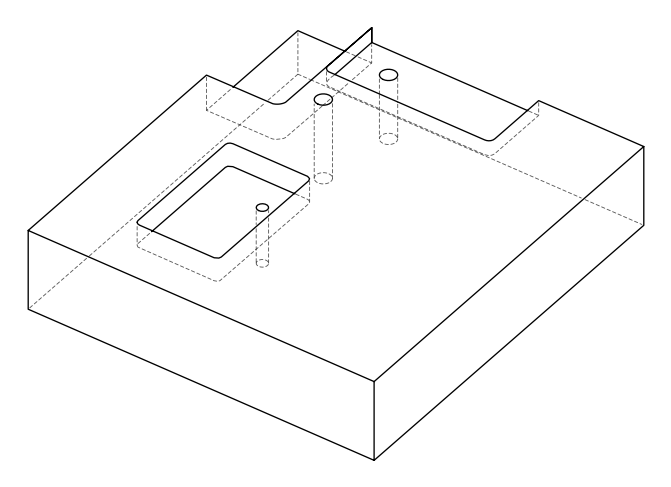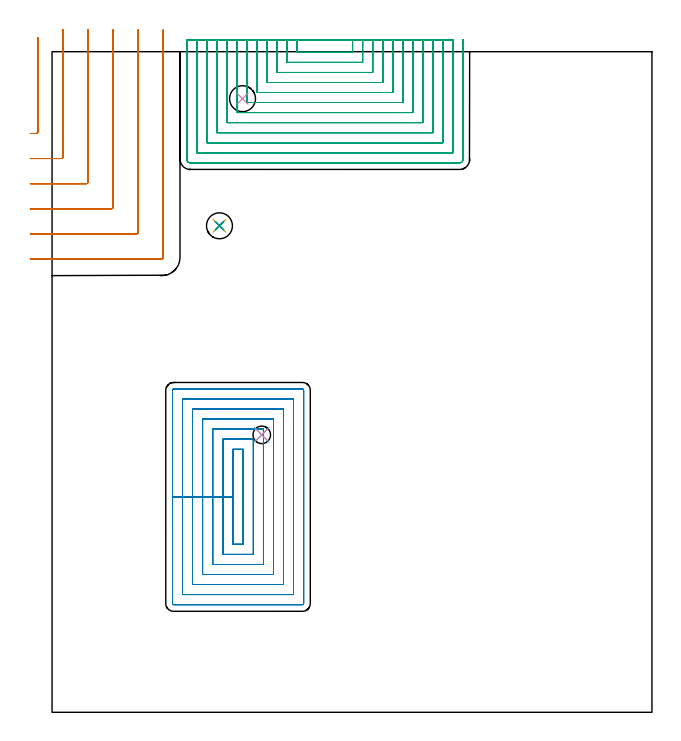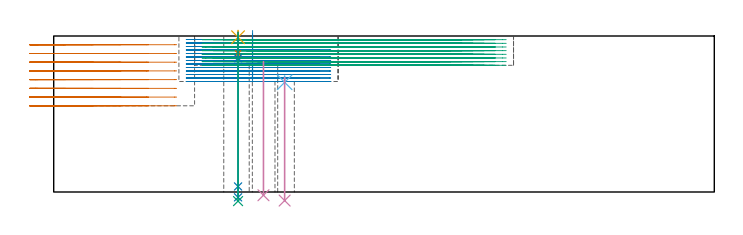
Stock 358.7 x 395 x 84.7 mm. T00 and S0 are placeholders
(PLAN: 10 operations, 7 tool changes, 138.1 min)
(1 MILL_CORNER_NOTCH_RECTANGULAR | CORNER_NOTCH_RECTANGULAR | UGT0201_094 | Follow Part, ap 5, ae 75% | 14.85 min | 387278 mm3)
(2 MILL_RECTANGULAR_POCKET | POCKET_RECTANGULAR_STRAIGHT | NXT0201_009 | Follow Part, ap 2, ae 75% | 51.19 min | 291557 mm3)
(3 MILL_SLOT | SLOT_PARTIAL_RECTANGULAR | NXT0201_009 | Follow Part, ap 2, ae 75% | 70.62 min | 193530 mm3)
(4 INDEXABLE_INSERT_DRILL_THROUGH_HOLE_FROM_SOLID | STEP1HOLE | NXT0302_002 | 0.3 min | 12939 mm3)
(5 SPOT_DRILL | STEP1HOLE_1 | NXT0321_9005460120000 | 0.03 min | 29 mm3)
(6 SPOT_DRILL_1 | STEP1HOLE_2 | NXT0321_9005460120000 | 0.03 min | 11 mm3)
(7 DRILL_BLIND_HOLE_INTO_CENTER | STEP1HOLE_1 | UGT0301_185 | 0.05 min | 251 mm3)
(8 GUN_DRILL_THROUGH_HOLE | STEP1HOLE_1 | UGT0307_002 | 0.43 min | 2131 mm3)
(9 SPADE_DRILL_TO_ENLARGE_THROUGH_HOLE | STEP1HOLE_1 | UGT0306_006 | 0.37 min | 13555 mm3)
(10 DRILL_THROUGH_HOLE_INTO_CENTER | STEP1HOLE_2 | UGT0301_500 | 0.27 min | 5208 mm3)
(TOOL UGT0201_094 | End mill 20 mm | D20 FL38 Z4)
(TOOL NXT0201_009 | ENDMILL 8mm [2P460-0800-NA 1630] | D8 FL26 Z6)
(TOOL NXT0302_002 | Index. Insert Drill 15.5mm [880-D1550L20-05] | D15.5 PA176 FL78 Z2)
(TOOL NXT0321_9005460120000 | NC Spot Drill, 142deg, 12mm, Carbide, Uncoated | D12 PA142 FL30 Z2)
(TOOL UGT0301_185 | Twist Drill 6.3 mm | D6.3 PA118 FL61 Z2)
(TOOL UGT0307_002 | Gun Drill 6 mm | D6 PA130 FL24 Z1)
(TOOL UGT0306_006 | Spade Drill 15.5mm | D15.5 PA132 FL10 Z2)
(TOOL UGT0301_500 | Carbide Drill 10.5 mm | D10.5 PA118 FL87 Z2)
(OP 1 MILL_CORNER_NOTCH_RECTANGULAR)
G17 G21 G94 G90
T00 M6
G54
G17 G0 G90 X-13. Y346.1 S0 M3
G43 Z94.7 H0
Z79.962
G94 G1 X-10. F250.
X-9.493 F500.
G3 X-8.5 Y347.094 R1.
G1 Y400.268
Y403.268 F250.
G0 Z94.7
X-13. Y331.1
Z79.962
G1 X-10.
X5.506 F500.
G3 X6.5 Y332.094 R1.
G1 Y405.
Y408. F250.
G0 Z94.7
X-13. Y316.1
Z79.962
G1 X-10.
X20.506 F500.
G3 X21.5 Y317.094 R1.
G1 Y405.
Y408. F250.
G0 Z94.7
X-13. Y301.1
Z79.962
G1 X-10.
X35.505 F500.
G3 X36.5 Y302.095 R1.
G1 Y405.
Y408. F250.
G0 Z94.7
X-13. Y286.1
Z79.962
G1 X-10.
X50.505 F500.
G3 X51.5 Y287.095 R1.
G1 Y405.
Y408. F250.
G0 Z94.7
X-13. Y271.1
Z79.962
G1 X-10.
X65.505 F500.
G3 X66.5 Y272.095 R1.
G1 Y405.
Y408. F250.
G0 Z94.7
X-13. Y346.1
Z75.225
G1 X-10.
X-9.493 F500.
G3 X-8.5 Y347.094 R1.
G1 Y400.268
Y403.268 F250.
G0 Z94.7
X-13. Y331.1
Z75.225
G1 X-10.
X5.506 F500.
G3 X6.5 Y332.094 R1.
G1 Y405.
Y408. F250.
G0 Z94.7
X-13. Y316.1
Z75.225
G1 X-10.
X20.506 F500.
G3 X21.5 Y317.094 R1.
G1 Y405.
Y408. F250.
G0 Z94.7
X-13. Y301.1
Z75.225
G1 X-10.
X35.505 F500.
G3 X36.5 Y302.095 R1.
G1 Y405.
Y408. F250.
G0 Z94.7
X-13. Y286.1
Z75.225
G1 X-10.
X50.505 F500.
G3 X51.5 Y287.095 R1.
G1 Y405.
Y408. F250.
G0 Z94.7
X-13. Y271.1
Z75.225
G1 X-10.
X65.505 F500.
G3 X66.5 Y272.095 R1.
G1 Y405.
Y408. F250.
G0 Z94.7
X-13. Y346.1
Z70.487
G1 X-10.
X-9.493 F500.
G3 X-8.5 Y347.094 R1.
G1 Y400.268
Y403.268 F250.
G0 Z94.7
X-13. Y331.1
Z70.487
G1 X-10.
X5.506 F500.
G3 X6.5 Y332.094 R1.
G1 Y405.
Y408. F250.
G0 Z94.7
X-13. Y316.1
Z70.487
G1 X-10.
X20.506 F500.
G3 X21.5 Y317.094 R1.
G1 Y405.
Y408. F250.
G0 Z94.7
X-13. Y301.1
Z70.487
G1 X-10.
X35.505 F500.
G3 X36.5 Y302.095 R1.
G1 Y405.
Y408. F250.
G0 Z94.7
X-13. Y286.1
Z70.487
G1 X-10.
X50.505 F500.
G3 X51.5 Y287.095 R1.
G1 Y405.
Y408. F250.
G0 Z94.7
X-13. Y271.1
Z70.487
G1 X-10.
X65.505 F500.
G3 X66.5 Y272.095 R1.
G1 Y405.
Y408. F250.
G0 Z94.7
X-13. Y346.1
Z65.75
G1 X-10.
X-9.493 F500.
G3 X-8.5 Y347.094 R1.
G1 Y400.268
Y403.268 F250.
G0 Z94.7
X-13. Y331.1
Z65.75
G1 X-10.
X5.506 F500.
G3 X6.5 Y332.094 R1.
G1 Y405.
Y408. F250.
G0 Z94.7
X-13. Y316.1
Z65.75
G1 X-10.
X20.506 F500.
G3 X21.5 Y317.094 R1.
G1 Y405.
Y408. F250.
G0 Z94.7
X-13. Y301.1
Z65.75
G1 X-10.
X35.505 F500.
G3 X36.5 Y302.095 R1.
G1 Y405.
Y408. F250.
G0 Z94.7
X-13. Y286.1
Z65.75
G1 X-10.
X50.505 F500.
G3 X51.5 Y287.095 R1.
G1 Y405.
Y408. F250.
G0 Z94.7
X-13. Y271.1
Z65.75
G1 X-10.
X65.505 F500.
G3 X66.5 Y272.095 R1.
G1 Y405.
Y408. F250.
G0 Z94.7
X-13. Y346.1
Z61.012
G1 X-10.
X-9.493 F500.
G3 X-8.5 Y347.094 R1.
G1 Y400.268
Y403.268 F250.
G0 Z94.7
X-13. Y331.1
Z61.012
G1 X-10.
X5.506 F500.
G3 X6.5 Y332.094 R1.
G1 Y405.
Y408. F250.
G0 Z94.7
X-13. Y316.1
Z61.012
G1 X-10.
X20.506 F500.
G3 X21.5 Y317.094 R1.
G1 Y405.
Y408. F250.
G0 Z94.7
X-13. Y301.1
Z61.012
G1 X-10.
X35.505 F500.
G3 X36.5 Y302.095 R1.
G1 Y405.
Y408. F250.
G0 Z94.7
X-13. Y286.1
Z61.012
G1 X-10.
X50.505 F500.
G3 X51.5 Y287.095 R1.
G1 Y405.
Y408. F250.
G0 Z94.7
X-13. Y271.1
Z61.012
G1 X-10.
X65.505 F500.
G3 X66.5 Y272.095 R1.
G1 Y405.
Y408. F250.
G0 Z94.7
X-13. Y346.1
Z56.275
G1 X-10.
X-9.493 F500.
G3 X-8.5 Y347.094 R1.
G1 Y400.268
Y403.268 F250.
G0 Z94.7
X-13. Y331.1
Z56.275
G1 X-10.
X5.506 F500.
G3 X6.5 Y332.094 R1.
G1 Y405.
Y408. F250.
G0 Z94.7
X-13. Y316.1
Z56.275
G1 X-10.
X20.506 F500.
G3 X21.5 Y317.094 R1.
G1 Y405.
Y408. F250.
G0 Z94.7
X-13. Y301.1
Z56.275
G1 X-10.
X35.505 F500.
G3 X36.5 Y302.095 R1.
G1 Y405.
Y408. F250.
G0 Z94.7
X-13. Y286.1
Z56.275
G1 X-10.
X50.505 F500.
G3 X51.5 Y287.095 R1.
G1 Y405.
Y408. F250.
G0 Z94.7
X-13. Y271.1
Z56.275
G1 X-10.
X65.505 F500.
G3 X66.5 Y272.095 R1.
G1 Y405.
Y408. F250.
G0 Z94.7
X-13. Y346.1
Z51.537
G1 X-10.
X-9.493 F500.
G3 X-8.5 Y347.094 R1.
G1 Y400.268
Y403.268 F250.
G0 Z94.7
X-13. Y331.1
Z51.537
G1 X-10.
X5.506 F500.
G3 X6.5 Y332.094 R1.
G1 Y405.
Y408. F250.
G0 Z94.7
X-13. Y316.1
Z51.537
G1 X-10.
X20.506 F500.
G3 X21.5 Y317.094 R1.
G1 Y405.
Y408. F250.
G0 Z94.7
X-13. Y301.1
Z51.537
G1 X-10.
X35.505 F500.
G3 X36.5 Y302.095 R1.
G1 Y405.
Y408. F250.
G0 Z94.7
X-13. Y286.1
Z51.537
G1 X-10.
X50.505 F500.
G3 X51.5 Y287.095 R1.
G1 Y405.
Y408. F250.
G0 Z94.7
X-13. Y271.1
Z51.537
G1 X-10.
X65.505 F500.
G3 X66.5 Y272.095 R1.
G1 Y405.
Y408. F250.
G0 Z94.7
X-13. Y346.1
Z46.8
G1 X-10.
X-9.493 F500.
G3 X-8.5 Y347.094 R1.
G1 Y400.268
Y403.268 F250.
G0 Z94.7
X-13. Y331.1
Z46.8
G1 X-10.
X5.506 F500.
G3 X6.5 Y332.094 R1.
G1 Y405.
Y408. F250.
G0 Z94.7
X-13. Y316.1
Z46.8
G1 X-10.
X20.506 F500.
G3 X21.5 Y317.094 R1.
G1 Y405.
Y408. F250.
G0 Z94.7
X-13. Y301.1
Z46.8
G1 X-10.
X35.505 F500.
G3 X36.5 Y302.095 R1.
G1 Y405.
Y408. F250.
G0 Z94.7
X-13. Y286.1
Z46.8
G1 X-10.
X50.505 F500.
G3 X51.5 Y287.095 R1.
G1 Y405.
Y408. F250.
G0 Z94.7
X-13. Y271.1
Z46.8
G1 X-10.
X65.505 F500.
G3 X66.5 Y272.095 R1.
G1 Y405.
Y408. F250.
G0 Z94.7
M5
M2
(OP 2 MILL_RECTANGULAR_POCKET)
G17 G21 G94 G90
T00 M6
G54
G17 G0 G90 X108. Y147.087 S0 M3
G43 Z94.7 H1
Z87.7
G94 G1 Y128.8 Z82.8 F250.
Y100.4 F500.
X114.4
Y157.2
X108.
Y128.8
X102.
Y94.4
X120.4
Y163.2
X102.
Y128.8
X96.
Y88.4
X126.4
Y169.2
X96.
Y128.8
X90.
Y82.4
X132.4
Y175.2
X90.
Y128.8
X84.
Y76.4
X138.4
Y181.2
X84.
Y128.8
X78.
Y70.4
X144.4
Y187.2
X78.
Y128.8
X72.
Y65.
G3 X72.6 Y64.4 R0.6
G1 X149.8
G3 X150.4 Y65. R0.6
G1 Y192.6
G3 X149.8 Y193.2 R0.6
G1 X72.6
G3 X72. Y192.6 R0.6
G1 Y128.8
Y127.8
G0 X108. Y147.087 Z85.8
G1 Y128.8 Z80.9 F250.
Y100.4 F500.
X114.4
Y157.2
X108.
Y128.8
X102.
Y94.4
X120.4
Y163.2
X102.
Y128.8
X96.
Y88.4
X126.4
Y169.2
X96.
Y128.8
X90.
Y82.4
X132.4
Y175.2
X90.
Y128.8
X84.
Y76.4
X138.4
Y181.2
X84.
Y128.8
X78.
Y70.4
X144.4
Y187.2
X78.
Y128.8
X72.
Y65.
G3 X72.6 Y64.4 R0.6
G1 X149.8
G3 X150.4 Y65. R0.6
G1 Y192.6
G3 X149.8 Y193.2 R0.6
G1 X72.6
G3 X72. Y192.6 R0.6
G1 Y128.8
Y127.8
G0 X108. Y147.087 Z83.9
G1 Y128.8 Z79. F250.
Y100.4 F500.
X114.4
Y157.2
X108.
Y128.8
X102.
Y94.4
X120.4
Y163.2
X102.
Y128.8
X96.
Y88.4
X126.4
Y169.2
X96.
Y128.8
X90.
Y82.4
X132.4
Y175.2
X90.
Y128.8
X84.
Y76.4
X138.4
Y181.2
X84.
Y128.8
X78.
Y70.4
X144.4
Y187.2
X78.
Y128.8
X72.
Y65.
G3 X72.6 Y64.4 R0.6
G1 X149.8
G3 X150.4 Y65. R0.6
G1 Y192.6
G3 X149.8 Y193.2 R0.6
G1 X72.6
G3 X72. Y192.6 R0.6
G1 Y128.8
Y127.8
G0 X108. Y147.087 Z82.
G1 Y128.8 Z77.1 F250.
Y100.4 F500.
X114.4
Y157.2
X108.
Y128.8
X102.
Y94.4
X120.4
Y163.2
X102.
Y128.8
X96.
Y88.4
X126.4
Y169.2
X96.
Y128.8
X90.
Y82.4
X132.4
Y175.2
X90.
Y128.8
X84.
Y76.4
X138.4
Y181.2
X84.
Y128.8
X78.
Y70.4
X144.4
Y187.2
X78.
Y128.8
X72.
Y65.
G3 X72.6 Y64.4 R0.6
G1 X149.8
G3 X150.4 Y65. R0.6
G1 Y192.6
G3 X149.8 Y193.2 R0.6
G1 X72.6
G3 X72. Y192.6 R0.6
G1 Y128.8
Y127.8
G0 X108. Y147.087 Z80.1
G1 Y128.8 Z75.2 F250.
Y100.4 F500.
X114.4
Y157.2
X108.
Y128.8
X102.
Y94.4
X120.4
Y163.2
X102.
Y128.8
X96.
Y88.4
X126.4
Y169.2
X96.
Y128.8
X90.
Y82.4
X132.4
Y175.2
X90.
Y128.8
X84.
Y76.4
X138.4
Y181.2
X84.
Y128.8
X78.
Y70.4
X144.4
Y187.2
X78.
Y128.8
X72.
Y65.
G3 X72.6 Y64.4 R0.6
G1 X149.8
G3 X150.4 Y65. R0.6
G1 Y192.6
G3 X149.8 Y193.2 R0.6
G1 X72.6
G3 X72. Y192.6 R0.6
G1 Y128.8
Y127.8
G0 X108. Y147.087 Z78.2
G1 Y128.8 Z73.3 F250.
Y100.4 F500.
X114.4
Y157.2
X108.
Y128.8
X102.
Y94.4
X120.4
Y163.2
X102.
Y128.8
X96.
Y88.4
X126.4
Y169.2
X96.
Y128.8
X90.
Y82.4
X132.4
Y175.2
X90.
Y128.8
X84.
Y76.4
X138.4
Y181.2
X84.
Y128.8
X78.
Y70.4
X144.4
Y187.2
X78.
Y128.8
X72.
Y65.
G3 X72.6 Y64.4 R0.6
G1 X149.8
G3 X150.4 Y65. R0.6
G1 Y192.6
G3 X149.8 Y193.2 R0.6
G1 X72.6
G3 X72. Y192.6 R0.6
G1 Y128.8
Y127.8
G0 X108. Y147.087 Z76.3
G1 Y128.8 Z71.4 F250.
Y100.4 F500.
X114.4
Y157.2
X108.
Y128.8
X102.
Y94.4
X120.4
Y163.2
X102.
Y128.8
X96.
Y88.4
X126.4
Y169.2
X96.
Y128.8
X90.
Y82.4
X132.4
Y175.2
X90.
Y128.8
X84.
Y76.4
X138.4
Y181.2
X84.
Y128.8
X78.
Y70.4
X144.4
Y187.2
X78.
Y128.8
X72.
Y65.
G3 X72.6 Y64.4 R0.6
G1 X149.8
G3 X150.4 Y65. R0.6
G1 Y192.6
G3 X149.8 Y193.2 R0.6
G1 X72.6
G3 X72. Y192.6 R0.6
G1 Y128.8
Y127.8
G0 X108. Y147.087 Z74.4
G1 Y128.8 Z69.5 F250.
Y100.4 F500.
X114.4
Y157.2
X108.
Y128.8
X102.
Y94.4
X120.4
Y163.2
X102.
Y128.8
X96.
Y88.4
X126.4
Y169.2
X96.
Y128.8
X90.
Y82.4
X132.4
Y175.2
X90.
Y128.8
X84.
Y76.4
X138.4
Y181.2
X84.
Y128.8
X78.
Y70.4
X144.4
Y187.2
X78.
Y128.8
X72.
Y65.
G3 X72.6 Y64.4 R0.6
G1 X149.8
G3 X150.4 Y65. R0.6
G1 Y192.6
G3 X149.8 Y193.2 R0.6
G1 X72.6
G3 X72. Y192.6 R0.6
G1 Y128.8
Y127.8
G0 X108. Y147.087 Z72.5
G1 Y128.8 Z67.6 F250.
Y100.4 F500.
X114.4
Y157.2
X108.
Y128.8
X102.
Y94.4
X120.4
Y163.2
X102.
Y128.8
X96.
Y88.4
X126.4
Y169.2
X96.
Y128.8
X90.
Y82.4
X132.4
Y175.2
X90.
Y128.8
X84.
Y76.4
X138.4
Y181.2
X84.
Y128.8
X78.
Y70.4
X144.4
Y187.2
X78.
Y128.8
X72.
Y65.
G3 X72.6 Y64.4 R0.6
G1 X149.8
G3 X150.4 Y65. R0.6
G1 Y192.6
G3 X149.8 Y193.2 R0.6
G1 X72.6
G3 X72. Y192.6 R0.6
G1 Y128.8
Y127.8
G0 X108. Y147.087 Z70.6
G1 Y128.8 Z65.7 F250.
Y100.4 F500.
X114.4
Y157.2
X108.
Y128.8
X102.
Y94.4
X120.4
Y163.2
X102.
Y128.8
X96.
Y88.4
X126.4
Y169.2
X96.
Y128.8
X90.
Y82.4
X132.4
Y175.2
X90.
Y128.8
X84.
Y76.4
X138.4
Y181.2
X84.
Y128.8
X78.
Y70.4
X144.4
Y187.2
X78.
Y128.8
X72.
Y65.
G3 X72.6 Y64.4 R0.6
G1 X149.8
G3 X150.4 Y65. R0.6
G1 Y192.6
G3 X149.8 Y193.2 R0.6
G1 X72.6
G3 X72. Y192.6 R0.6
G1 Y128.8
Y127.8
G0 X108. Y147.087 Z68.7
G1 Y128.8 Z63.8 F250.
Y100.4 F500.
X114.4
Y157.2
X108.
Y128.8
X102.
Y94.4
X120.4
Y163.2
X102.
Y128.8
X96.
Y88.4
X126.4
Y169.2
X96.
Y128.8
X90.
Y82.4
X132.4
Y175.2
X90.
Y128.8
X84.
Y76.4
X138.4
Y181.2
X84.
Y128.8
X78.
Y70.4
X144.4
Y187.2
X78.
Y128.8
X72.
Y65.
G3 X72.6 Y64.4 R0.6
G1 X149.8
G3 X150.4 Y65. R0.6
G1 Y192.6
G3 X149.8 Y193.2 R0.6
G1 X72.6
G3 X72. Y192.6 R0.6
G1 Y128.8
Y127.8
G0 X108. Y147.087 Z66.8
G1 Y128.8 Z61.9 F250.
Y100.4 F500.
X114.4
Y157.2
X108.
Y128.8
X102.
Y94.4
X120.4
Y163.2
X102.
Y128.8
X96.
Y88.4
X126.4
Y169.2
X96.
Y128.8
X90.
Y82.4
X132.4
Y175.2
X90.
Y128.8
X84.
Y76.4
X138.4
Y181.2
X84.
Y128.8
X78.
Y70.4
X144.4
Y187.2
X78.
Y128.8
X72.
Y65.
G3 X72.6 Y64.4 R0.6
G1 X149.8
G3 X150.4 Y65. R0.6
G1 Y192.6
G3 X149.8 Y193.2 R0.6
G1 X72.6
G3 X72. Y192.6 R0.6
G1 Y128.8
Y127.8
G0 X108. Y147.087 Z64.9
G1 Y128.8 Z60. F250.
Y100.4 F500.
X114.4
Y157.2
X108.
Y128.8
X102.
Y94.4
X120.4
Y163.2
X102.
Y128.8
X96.
Y88.4
X126.4
Y169.2
X96.
Y128.8
X90.
Y82.4
X132.4
Y175.2
X90.
Y128.8
X84.
Y76.4
X138.4
Y181.2
X84.
Y128.8
X78.
Y70.4
X144.4
Y187.2
X78.
Y128.8
X72.
Y65.
G3 X72.6 Y64.4 R0.6
G1 X149.8
G3 X150.4 Y65. R0.6
G1 Y192.6
G3 X149.8 Y193.2 R0.6
G1 X72.6
G3 X72. Y192.6 R0.6
G1 Y128.8
Y127.8
G0 Z94.7
M5
M2
(OP 3 MILL_SLOT)
G17 G21 G94 G90
T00 M6
G54
G17 G0 G90 X146.6 Y402. S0 M3
G43 Z94.7 H1
Z82.712
G94 G1 Y399. F250.
Y394.6 F500.
X179.7
Y399.
Y402. F250.
X140.6
Y399.
Y388.6 F500.
X185.7
Y399.
Y402. F250.
X134.6
Y399.
Y382.6 F500.
X191.7
Y399.
Y402. F250.
X128.6
Y399.
Y376.6 F500.
X197.7
Y399.
Y402. F250.
X122.6
Y399.
Y370.6 F500.
X203.7
Y399.
Y402. F250.
X116.6
Y399.
Y364.6 F500.
X209.7
Y399.
Y402. F250.
X110.6
Y399.
Y358.6 F500.
X215.7
Y399.
Y402. F250.
X104.6
Y399.
Y352.6 F500.
X221.7
Y399.
Y402. F250.
X98.6
Y399.
Y346.6 F500.
X227.7
Y399.
Y402. F250.
X92.6
Y399.
Y340.6 F500.
X233.7
Y399.
Y402. F250.
X86.6
Y399.
Y334.6 F500.
X239.7
Y399.
Y402. F250.
X80.6
Y399.
Y330.6 F500.
G3 X82.6 Y328.6 R2.
G1 X243.7
G3 X245.7 Y330.6 R2.
G1 Y399.
Y402. F250.
G0 X146.6 Z80.725
G1 Y399.
Y394.6 F500.
X179.7
Y399.
Y402. F250.
X140.6
Y399.
Y388.6 F500.
X185.7
Y399.
Y402. F250.
X134.6
Y399.
Y382.6 F500.
X191.7
Y399.
Y402. F250.
X128.6
Y399.
Y376.6 F500.
X197.7
Y399.
Y402. F250.
X122.6
Y399.
Y370.6 F500.
X203.7
Y399.
Y402. F250.
X116.6
Y399.
Y364.6 F500.
X209.7
Y399.
Y402. F250.
X110.6
Y399.
Y358.6 F500.
X215.7
Y399.
Y402. F250.
X104.6
Y399.
Y352.6 F500.
X221.7
Y399.
Y402. F250.
X98.6
Y399.
Y346.6 F500.
X227.7
Y399.
Y402. F250.
X92.6
Y399.
Y340.6 F500.
X233.7
Y399.
Y402. F250.
X86.6
Y399.
Y334.6 F500.
X239.7
Y399.
Y402. F250.
X80.6
Y399.
Y330.6 F500.
G3 X82.6 Y328.6 R2.
G1 X243.7
G3 X245.7 Y330.6 R2.
G1 Y399.
Y402. F250.
G0 X146.6 Z78.737
G1 Y399.
Y394.6 F500.
X179.7
Y399.
Y402. F250.
X140.6
Y399.
Y388.6 F500.
X185.7
Y399.
Y402. F250.
X134.6
Y399.
Y382.6 F500.
X191.7
Y399.
Y402. F250.
X128.6
Y399.
Y376.6 F500.
X197.7
Y399.
Y402. F250.
X122.6
Y399.
Y370.6 F500.
X203.7
Y399.
Y402. F250.
X116.6
Y399.
Y364.6 F500.
X209.7
Y399.
Y402. F250.
X110.6
Y399.
Y358.6 F500.
X215.7
Y399.
Y402. F250.
X104.6
Y399.
Y352.6 F500.
X221.7
Y399.
Y402. F250.
X98.6
Y399.
Y346.6 F500.
X227.7
Y399.
Y402. F250.
X92.6
Y399.
Y340.6 F500.
X233.7
Y399.
Y402. F250.
X86.6
Y399.
Y334.6 F500.
X239.7
Y399.
Y402. F250.
X80.6
Y399.
Y330.6 F500.
G3 X82.6 Y328.6 R2.
G1 X243.7
G3 X245.7 Y330.6 R2.
G1 Y399.
Y402. F250.
G0 X146.6 Z76.75
G1 Y399.
Y394.6 F500.
X179.7
Y399.
Y402. F250.
X140.6
Y399.
Y388.6 F500.
X185.7
Y399.
Y402. F250.
X134.6
Y399.
Y382.6 F500.
X191.7
Y399.
Y402. F250.
X128.6
Y399.
Y376.6 F500.
X197.7
Y399.
Y402. F250.
X122.6
Y399.
Y370.6 F500.
X203.7
Y399.
Y402. F250.
X116.6
Y399.
Y364.6 F500.
X209.7
Y399.
Y402. F250.
X110.6
Y399.
Y358.6 F500.
X215.7
Y399.
Y402. F250.
X104.6
Y399.
Y352.6 F500.
X221.7
Y399.
Y402. F250.
X98.6
Y399.
Y346.6 F500.
X227.7
Y399.
Y402. F250.
X92.6
Y399.
Y340.6 F500.
X233.7
Y399.
Y402. F250.
X86.6
Y399.
Y334.6 F500.
X239.7
Y399.
Y402. F250.
X80.6
Y399.
Y330.6 F500.
G3 X82.6 Y328.6 R2.
G1 X243.7
G3 X245.7 Y330.6 R2.
G1 Y399.
Y402. F250.
G0 X146.6 Z74.762
G1 Y399.
Y394.6 F500.
X179.7
Y399.
Y402. F250.
X140.6
Y399.
Y388.6 F500.
X185.7
Y399.
Y402. F250.
X134.6
Y399.
Y382.6 F500.
X191.7
Y399.
Y402. F250.
X128.6
Y399.
Y376.6 F500.
X197.7
Y399.
Y402. F250.
X122.6
Y399.
Y370.6 F500.
X203.7
Y399.
Y402. F250.
X116.6
Y399.
Y364.6 F500.
X209.7
Y399.
Y402. F250.
X110.6
Y399.
Y358.6 F500.
X215.7
Y399.
Y402. F250.
X104.6
Y399.
Y352.6 F500.
X221.7
Y399.
Y402. F250.
X98.6
Y399.
Y346.6 F500.
X227.7
Y399.
Y402. F250.
X92.6
Y399.
Y340.6 F500.
X233.7
Y399.
Y402. F250.
X86.6
Y399.
Y334.6 F500.
X239.7
Y399.
Y402. F250.
X80.6
Y399.
Y330.6 F500.
G3 X82.6 Y328.6 R2.
G1 X243.7
G3 X245.7 Y330.6 R2.
G1 Y399.
Y402. F250.
G0 X146.6 Z72.775
G1 Y399.
Y394.6 F500.
X179.7
Y399.
Y402. F250.
X140.6
Y399.
Y388.6 F500.
X185.7
Y399.
Y402. F250.
X134.6
Y399.
Y382.6 F500.
X191.7
Y399.
Y402. F250.
X128.6
Y399.
Y376.6 F500.
X197.7
Y399.
Y402. F250.
X122.6
Y399.
Y370.6 F500.
X203.7
Y399.
Y402. F250.
X116.6
Y399.
Y364.6 F500.
X209.7
Y399.
Y402. F250.
X110.6
Y399.
Y358.6 F500.
X215.7
Y399.
Y402. F250.
X104.6
Y399.
Y352.6 F500.
X221.7
Y399.
Y402. F250.
X98.6
Y399.
Y346.6 F500.
X227.7
Y399.
Y402. F250.
X92.6
Y399.
Y340.6 F500.
X233.7
Y399.
Y402. F250.
X86.6
Y399.
Y334.6 F500.
X239.7
Y399.
Y402. F250.
X80.6
Y399.
Y330.6 F500.
G3 X82.6 Y328.6 R2.
G1 X243.7
G3 X245.7 Y330.6 R2.
G1 Y399.
Y402. F250.
G0 X146.6 Z70.787
G1 Y399.
Y394.6 F500.
X179.7
Y399.
Y402. F250.
X140.6
Y399.
Y388.6 F500.
X185.7
Y399.
Y402. F250.
X134.6
Y399.
Y382.6 F500.
X191.7
Y399.
Y402. F250.
X128.6
Y399.
Y376.6 F500.
X197.7
Y399.
Y402. F250.
X122.6
Y399.
Y370.6 F500.
X203.7
Y399.
Y402. F250.
X116.6
Y399.
Y364.6 F500.
X209.7
Y399.
Y402. F250.
X110.6
Y399.
Y358.6 F500.
X215.7
Y399.
Y402. F250.
X104.6
Y399.
Y352.6 F500.
X221.7
Y399.
Y402. F250.
X98.6
Y399.
Y346.6 F500.
X227.7
Y399.
Y402. F250.
X92.6
Y399.
Y340.6 F500.
X233.7
Y399.
Y402. F250.
X86.6
Y399.
Y334.6 F500.
X239.7
Y399.
Y402. F250.
X80.6
Y399.
Y330.6 F500.
G3 X82.6 Y328.6 R2.
G1 X243.7
G3 X245.7 Y330.6 R2.
G1 Y399.
Y402. F250.
G0 X146.6 Z68.8
G1 Y399.
Y394.6 F500.
X179.7
Y399.
Y402. F250.
X140.6
Y399.
Y388.6 F500.
X185.7
Y399.
Y402. F250.
X134.6
Y399.
Y382.6 F500.
X191.7
Y399.
Y402. F250.
X128.6
Y399.
Y376.6 F500.
X197.7
Y399.
Y402. F250.
X122.6
Y399.
Y370.6 F500.
X203.7
Y399.
Y402. F250.
X116.6
Y399.
Y364.6 F500.
X209.7
Y399.
Y402. F250.
X110.6
Y399.
Y358.6 F500.
X215.7
Y399.
Y402. F250.
X104.6
Y399.
Y352.6 F500.
X221.7
Y399.
Y402. F250.
X98.6
Y399.
Y346.6 F500.
X227.7
Y399.
Y402. F250.
X92.6
Y399.
Y340.6 F500.
X233.7
Y399.
Y402. F250.
X86.6
Y399.
Y334.6 F500.
X239.7
Y399.
Y402. F250.
X80.6
Y399.
Y330.6 F500.
G3 X82.6 Y328.6 R2.
G1 X243.7
G3 X245.7 Y330.6 R2.
G1 Y399.
Y402. F250.
G0 Z94.7
M5
M2
(OP 4 INDEXABLE_INSERT_DRILL_THROUGH_HOLE_FROM_SOLID)
G17 G21 G94 G90
T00 M6
G54
G17 G0 G90 X113.9 Y366.9 S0 M3
G43 Z94.7 H1
G94 G81 G98 Z-1.771 F250. R70.8
G80
M5
M2
(OP 5 SPOT_DRILL)
G17 G21 G94 G90
T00 M6
G54
G17 G0 G90 X100.1 Y290.9 S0 M3
G43 Z94.7 H0
G94 G81 G98 Z84.029 F250. R87.7
G80
M5
M2
(OP 6 SPOT_DRILL_1)
G17 G21 G94 G90
T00 M6
G54
G17 G0 G90 X125.4 Y165.9 S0 M3
G43 Z94.7 H0
G94 G81 G98 Z59.548 F250. R63.
G80
M5
M2
(OP 7 DRILL_BLIND_HOLE_INTO_CENTER)
G17 G21 G94 G90
T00 M6
G54
G17 G0 G90 X100.1 Y290.9 S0 M3
G43 Z94.7 H0
G94 G81 G98 Z75.25 F250. R86.7
G80
M5
M2
(OP 8 GUN_DRILL_THROUGH_HOLE)
G17 G21 G94 G90
T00 M6
G54
G17 G0 G90 X100.1 Y290.9 M8
G43 Z94.7 H0
Z85.243
S716 M3
G94 G1 Z72.654 F125. M26
G4 X.084
Z3. F250.
G4 X.084
Z-2.899 F125.
G4 X.084
M5
M9
G0 Z85.243
Z94.7
M2
(OP 9 SPADE_DRILL_TO_ENLARGE_THROUGH_HOLE)
G17 G21 G94 G90
T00 M6
G54
G17 G0 G90 X100.1 Y290.9 S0 M3
G43 Z94.7 H0
G94 G73 G98 Z-4.951 F250. Q14.942 R86.7
G80
M5
M2
(OP 10 DRILL_THROUGH_HOLE_INTO_CENTER)
G17 G21 G94 G90
T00 M6
G54
G17 G0 G90 X125.4 Y165.9 S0 M3
G43 Z94.7 H0
G94 G73 G98 Z-4.655 F250. Q9.236 R62.
G80
M5
M2
